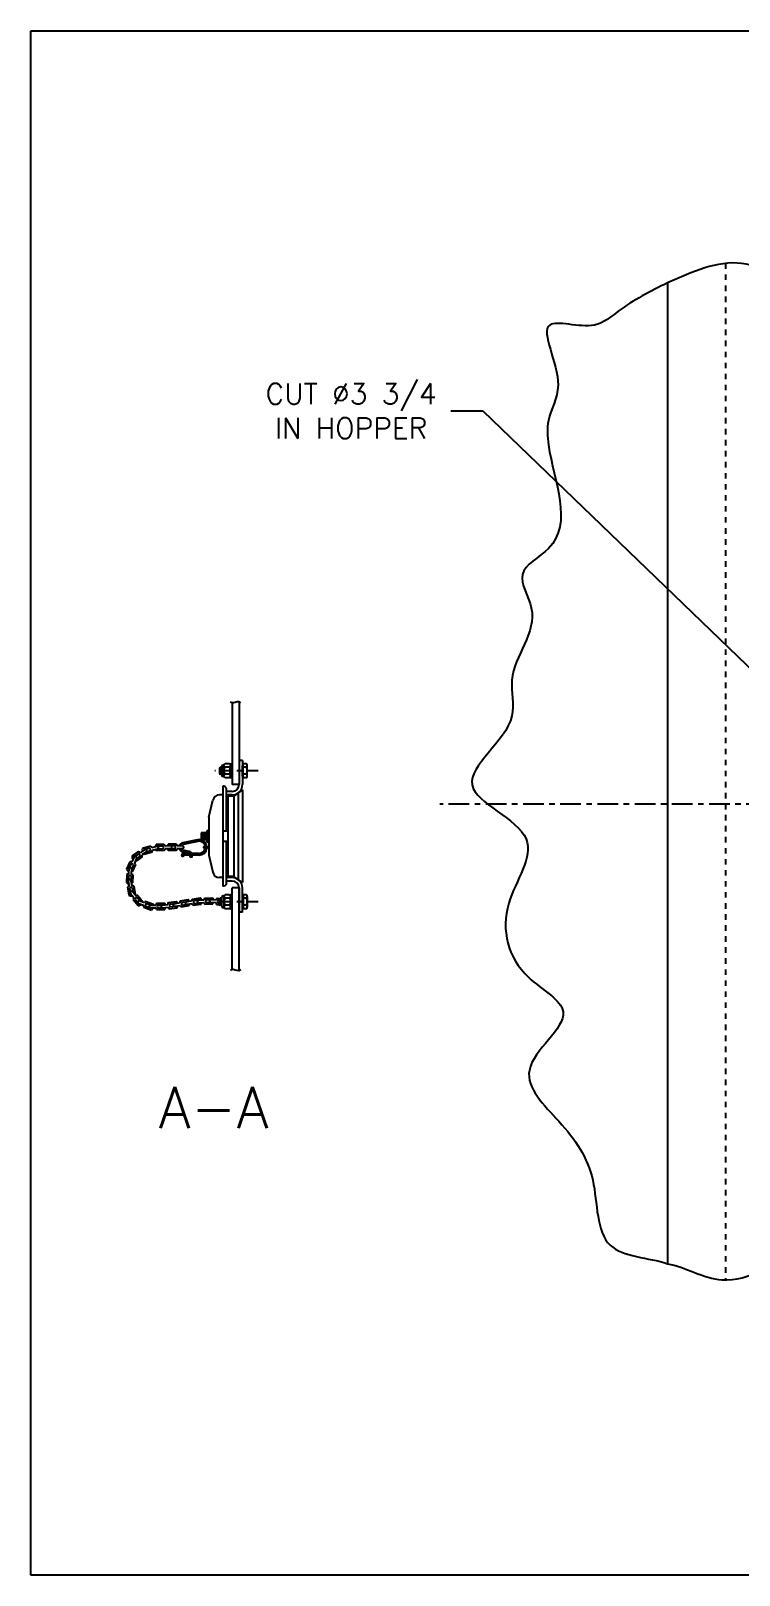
# Model space of a CAD drawing. Extents: x 0 to 235, y -192 to 68.
# Drawn here: x 207 to 219.85, y -112.75 to -84.75 of the extents above; entities that cross this region are included whole.
import ezdxf
from ezdxf.enums import TextEntityAlignment as Align

# ---------------------------------------------------------------- set-up
doc = ezdxf.new("R2010")
doc.units = 0
doc.header["$LTSCALE"] = 0.3
doc.header["$MEASUREMENT"] = 0
doc.linetypes.add('CENTER', pattern=[2, 1.25, -0.25, 0.25, -0.25])
doc.linetypes.add('HIDDEN', pattern=[0.375, 0.25, -0.125])
doc.layers.get('Defpoints').update_dxf_attribs({"linetype": 'CONTINUOUS'})
doc.layers.add('1', color=1, linetype='CONTINUOUS')
doc.layers.add('NOTES', color=2, linetype='CONTINUOUS')
doc.styles.add('250', font='ROMANS', dxfattribs={"height": 0.25})
doc.styles.add('ROMANS', font='ROMANS.shx')
doc.dimstyles.new('FRACTION', dxfattribs={"dimtxt": 0.125, "dimasz": 0.15, "dimexe": 0.12, "dimexo": 0.12, "dimgap": 0.05, "dimtad": 0, "dimtih": 1, "dimtoh": 1, "dimdec": 4, "dimzin": 4, "dimdsep": 46, "dimlunit": 5, "dimtxsty": 'ROMANS', "dimcen": 0.09, "dimclrd": 6, "dimclre": 6, "dimclrt": 256, "dimadec": 0, "dimazin": 0, "dimtfac": 0.72, "dimtdec": 4, "dimtofl": 0, "dimtmove": 0, "dimatfit": 3, "dimfxl": 1, "dimfrac": 2, "dimtolj": 1, "dimtzin": 4, "dimarcsym": 0})

# ---------------------------------------------------------------- blocks, each defined once
blk = doc.blocks.new('*D28')
at = {"layer": 'Defpoints', "color": 0, "transparency": 16777216}
for p in [(221.921, -98.118), (223.271, -99.419)]:
    blk.add_point(p, dxfattribs=at)
at = {"layer": 'NOTES', "color": 6, "lineweight": -2, "transparency": 16777216}
for p, q in [((214.617, -91.642), (215.197, -91.642)), ((215.197, -91.642), (221.741, -97.945)), ((222.506, -98.768), (222.686, -98.768)), ((222.596, -98.858), (222.596, -98.678))]:
    blk.add_line(p, q, dxfattribs=at)
at = {"layer": 'NOTES', "color": 6, "transparency": 16777216}
blk.add_solid([(221.77, -97.915), (221.712, -97.975), (221.921, -98.118)], dxfattribs=at)
at = {"layer": 'NOTES', "transparency": 16777216, "insert": (212.808, -91.642), "char_height": 0.375, "attachment_point": 5, "style": 'ROMANS'}
blk.add_mtext('\\A1;CUT ∅3 3/4\\PIN HOPPER', dxfattribs=at)
blk = doc.blocks.new('an365-428e')
at = {"layer": '1', "color": 6}
for p, q in [((-0.255, 0.043), (-0.255, 0.189)), ((-0.221, 0.227), (-0.221, 0.252)), ((0.191, 0.232), (-0.191, 0.232)), ((-0.161, 0.312), (0.161, 0.312)), ((-0.127, 0.043), (-0.127, 0.189)), ((-0.105, 0.392), (-0.125, 0.372)), ((-0.125, 0.312), (-0.125, 0.372)), ((-0.105, 0.392), (0.105, 0.392)), ((0.105, 0.392), (0.125, 0.372)), ((0.125, 0.312), (0.125, 0.372)), ((0.127, 0.043), (0.127, 0.189)), ((0.221, 0.227), (0.221, 0.252)), ((0.255, 0.043), (0.255, 0.189))]:
    blk.add_line(p, q, dxfattribs=at)
at = {"layer": '1', "color": 41}
for p, q in [((-0.105, 0.362), (0.105, 0.362)), ((-0.105, 0.332), (0.105, 0.332))]:
    blk.add_line(p, q, dxfattribs=at)
at = {"layer": '1', "color": 6}
for centre, start, end in [((-0.161, 0.252), 90, 180), ((0.161, 0.252), 0, 90)]:
    blk.add_arc(centre, 0.06, start, end, dxfattribs=at)
for centre, ratio in [((-0.191, -2.436), 0.133627), ((0, -2.436), 0.267254), ((0.191, -2.436), 0.133627)]:
    blk.add_ellipse(centre, major_axis=(0, 2.668), ratio=ratio, start_param=-0.17978, end_param=0.17978, dxfattribs=at)
at = {"layer": '1', "color": 6, "extrusion": (0, 0, -1)}
for centre, major_axis, ratio in [((-0.191, 0.043), (-0.0637, 0), 0.67451), ((0, 0.043), (-0.127, 0), 0.337255), ((0.191, 0.043), (-0.0638, 0), 0.67451)]:
    blk.add_ellipse(centre, major_axis=major_axis, ratio=ratio, start_param=3.141593, end_param=6.283185, dxfattribs=at)

msp = doc.modelspace()

# ---------------------------------------------------------------- linework, layer by layer
at = {"layer": '1', "color": 41, "linetype": 'HIDDEN'}
msp.add_line((219.59602, -88.966462), (219.59602, -107.398833), dxfattribs=at)
at = {"layer": '1', "color": 41}
for p, q in [((218.54852, -89.317658), (218.54852, -107.103294)), ((210.65052, -96.931864), (210.65052, -98.416009)), ((210.77577, -96.915789), (210.77577, -98.416009)), ((210.77577, -98.416009), (210.65052, -98.416009)), ((210.103895, -99.306634), (210.103895, -99.400384)), ((210.11952, -99.291009), (210.11952, -99.416009)), ((210.135145, -99.306634), (210.135145, -99.400384)), ((210.15077, -99.291009), (210.15077, -99.416009)), ((210.166395, -99.306634), (210.166395, -99.400384)), ((210.18202, -99.291009), (210.18202, -99.416009)), ((210.197645, -99.330071), (210.197645, -99.376946)), ((210.21327, -99.330071), (210.21327, -99.376946)), ((210.65052, -101.775153), (210.65052, -100.291009)), ((210.77577, -100.291009), (210.65052, -100.291009)), ((210.77577, -101.791228), (210.77577, -100.291009))]:
    msp.add_line(p, q, dxfattribs=at)
at = {"layer": '1', "color": 6}
for p, q in [((210.83827, -97.978509), (210.77577, -97.978509)), ((210.77577, -97.978509), (210.77577, -98.416009)), ((210.83827, -97.978509), (210.83827, -98.416009)), ((210.61852, -98.07104), (210.61852, -98.261563)), ((210.847656, -98.067451), (210.83827, -98.067451)), ((210.83827, -98.264566), (210.83827, -98.067451)), ((210.847656, -98.264566), (210.83827, -98.264566)), ((210.908977, -98.038656), (210.847656, -98.038656)), ((210.847656, -98.293361), (210.847656, -98.038656)), ((210.908977, -98.102332), (210.847656, -98.102332)), ((210.908977, -98.229685), (210.847656, -98.229685)), ((210.92423, -98.261046), (210.92423, -98.070385)), ((210.478895, -98.447259), (210.478895, -100.259759)), ((210.510145, -98.447259), (210.478895, -98.447259)), ((210.541395, -98.478509), (210.510145, -98.447259)), ((210.541395, -98.478509), (210.541395, -98.572259)), ((210.541395, -98.541009), (210.541395, -99.259759)), ((210.61952, -98.541009), (210.541395, -98.541009)), ((210.65077, -98.541009), (210.61952, -98.541009)), ((210.83827, -98.513509), (210.68202, -98.623096)), ((210.83827, -98.513509), (210.83827, -100.193509)), ((210.908977, -98.293361), (210.847656, -98.293361)), ((210.228895, -99.009759), (210.300285, -98.700401)), ((210.478895, -98.603509), (210.422084, -98.603509)), ((210.61952, -98.603509), (210.572645, -98.603509)), ((210.572645, -98.623096), (210.572645, -100.083921)), ((210.68202, -98.623096), (210.572645, -98.623096)), ((210.65077, -98.603509), (210.61952, -98.603509)), ((210.68202, -98.623096), (210.68202, -100.083921)), ((210.760145, -98.568302), (210.760145, -100.138715)), ((210.228895, -99.009759), (210.228895, -99.697259)), ((210.08827, -99.291009), (210.08827, -99.416009)), ((210.08827, -99.291009), (210.08827, -99.416009)), ((210.08827, -99.291009), (210.08827, -99.416009)), ((210.228895, -99.291009), (210.08827, -99.291009)), ((210.19162, -99.266427), (210.19162, -99.330071)), ((210.19162, -99.266427), (210.228895, -99.266427)), ((210.19162, -99.330071), (210.228895, -99.330071)), ((210.19162, -99.376946), (210.19162, -99.44059)), ((210.19162, -99.376946), (210.228895, -99.376946)), ((210.209135, -99.248912), (210.228895, -99.248912)), ((210.572645, -99.259759), (210.478895, -99.259759)), ((208.9545, -99.633951), (208.833808, -99.716061)), ((208.957644, -99.669608), (208.865819, -99.732078)), ((209.063753, -99.59742), (208.985063, -99.650955)), ((209.091877, -99.638761), (209.013187, -99.692295)), ((209.168212, -99.535335), (209.027312, -99.573491)), ((209.15953, -99.570061), (209.052331, -99.599091)), ((209.197618, -99.643923), (209.056718, -99.68208)), ((209.172599, -99.618323), (209.088404, -99.641123)), ((209.283404, -99.536515), (209.191539, -99.561393)), ((209.296473, -99.584777), (209.204608, -99.609655)), ((209.416735, -99.500618), (209.270824, -99.504938)), ((209.420064, -99.613069), (209.274153, -99.617388)), ((209.40021, -99.532371), (209.289199, -99.535657)), ((209.40169, -99.582349), (209.290678, -99.585635)), ((209.52849, -99.528573), (209.433358, -99.531389)), ((209.529969, -99.578551), (209.434837, -99.581368)), ((209.638115, -99.497312), (209.49214, -99.497312)), ((209.638115, -99.609812), (209.49214, -99.609812)), ((209.620658, -99.528562), (209.52923, -99.528562)), ((209.620658, -99.578562), (209.5296, -99.578562)), ((209.748994, -99.528562), (209.65382, -99.528562)), ((209.748994, -99.578562), (209.65382, -99.578562)), ((210.022409, -99.416111), (209.757444, -99.473382)), ((209.865279, -99.65705), (209.757444, -99.633742)), ((210.029011, -99.446656), (209.764047, -99.503927)), ((209.871881, -99.626505), (209.764047, -99.603197)), ((210.052119, -99.662937), (209.765019, -99.662937)), ((210.228895, -99.416009), (210.08827, -99.416009)), ((210.19162, -99.44059), (210.228895, -99.44059)), ((210.209135, -99.458105), (210.228895, -99.458105)), ((210.572645, -99.447259), (210.478895, -99.447259)), ((210.541395, -99.447259), (210.541395, -100.228509)), ((208.797612, -99.817571), (208.734775, -99.94933)), ((208.818304, -99.846781), (208.770496, -99.947024)), ((208.776546, -99.93876), (208.771575, -100.033804)), ((208.826478, -99.941372), (208.821507, -100.036416)), ((208.863434, -99.868304), (208.826218, -99.946339)), ((208.873548, -99.730944), (208.832579, -99.816849)), ((208.899156, -99.865999), (208.836318, -99.997757)), ((208.918679, -99.752467), (208.877709, -99.838372)), ((209.017781, -99.726966), (208.897088, -99.809076)), ((208.985769, -99.710948), (208.915767, -99.758572)), ((209.765019, -99.694187), (209.765019, -99.725437)), ((210.052119, -99.694187), (209.765019, -99.694187)), ((209.889927, -99.694187), (209.889927, -99.718238)), ((209.921177, -99.694187), (209.921177, -99.718238)), ((210.228895, -99.697259), (210.300285, -100.006616)), ((208.739548, -100.047855), (208.731923, -100.193631)), ((208.769843, -100.066921), (208.764042, -100.177829)), ((208.765414, -100.163879), (208.781969, -100.257602)), ((208.814652, -100.155182), (208.831207, -100.248905)), ((208.819775, -100.069533), (208.815148, -100.157989)), ((208.851894, -100.053731), (208.844269, -100.199507)), ((210.478895, -100.103509), (210.422084, -100.103509)), ((210.541395, -100.228509), (210.510145, -100.259759)), ((210.61952, -100.166009), (210.541395, -100.166009)), ((210.68202, -100.083921), (210.572645, -100.083921)), ((210.61952, -100.103509), (210.572645, -100.103509)), ((210.65077, -100.103509), (210.61952, -100.103509)), ((210.65077, -100.166009), (210.61952, -100.166009)), ((210.83827, -100.193509), (210.68202, -100.083921)), ((208.753927, -100.278502), (208.779318, -100.422252)), ((208.787737, -100.290258), (208.807055, -100.399625)), ((208.808815, -100.391658), (208.868636, -100.465681)), ((208.836975, -100.281561), (208.851756, -100.365246)), ((208.847703, -100.36023), (208.907525, -100.434254)), ((208.854202, -100.497538), (208.945954, -100.611073)), ((208.864712, -100.258934), (208.890103, -100.402684)), ((208.88948, -100.491474), (208.959286, -100.577853)), ((208.928368, -100.460047), (208.981945, -100.526342)), ((208.941701, -100.426826), (209.033453, -100.540362)), ((209.707924, -100.523919), (209.851801, -100.49926)), ((209.927475, -100.490931), (210.072239, -100.472167)), ((209.948805, -100.519677), (210.058943, -100.505401)), ((210.041805, -100.507733), (210.13692, -100.504373)), ((210.151511, -100.472589), (210.297396, -100.467435)), ((210.170061, -100.503203), (210.281052, -100.499282)), ((210.263931, -100.500012), (210.358906, -100.506164)), ((210.376597, -100.475995), (210.431478, -100.47955)), ((210.391999, -100.508308), (210.42252, -100.510285)), ((210.510145, -100.259759), (210.478895, -100.259759)), ((210.61852, -100.635977), (210.61852, -100.445454)), ((210.77577, -100.291009), (210.77577, -100.728509)), ((210.83827, -100.728509), (210.83827, -100.291009)), ((210.847656, -100.442451), (210.83827, -100.442451)), ((210.83827, -100.442451), (210.83827, -100.639566)), ((210.908977, -100.413656), (210.847656, -100.413656)), ((210.847656, -100.413656), (210.847656, -100.668361)), ((210.908977, -100.477332), (210.847656, -100.477332)), ((210.92423, -100.445971), (210.92423, -100.636633)), ((208.955968, -100.569953), (209.044911, -100.603822)), ((208.973761, -100.523226), (209.062705, -100.557095)), ((209.048467, -100.638615), (209.184886, -100.690562)), ((209.075902, -100.615623), (209.179692, -100.655145)), ((209.088502, -100.533479), (209.224921, -100.585427)), ((209.093696, -100.568896), (209.174841, -100.599796)), ((209.170242, -100.599796), (209.265416, -100.599796)), ((209.170242, -100.649796), (209.265416, -100.649796)), ((209.28112, -100.568546), (209.427095, -100.568546)), ((209.28112, -100.681046), (209.427095, -100.681046)), ((209.298578, -100.599796), (209.388481, -100.599796)), ((209.298578, -100.649796), (209.409638, -100.649796)), ((209.386968, -100.599981), (209.481437, -100.588416)), ((209.393044, -100.64961), (209.487513, -100.638045)), ((209.493227, -100.555489), (209.638121, -100.537751)), ((209.506898, -100.667155), (209.651791, -100.649417)), ((209.514353, -100.584386), (209.62459, -100.570891)), ((209.520429, -100.634016), (209.630666, -100.62052)), ((209.603918, -100.57345), (209.697724, -100.557373)), ((209.612365, -100.622732), (209.706171, -100.606654)), ((209.726928, -100.634802), (209.870806, -100.610143)), ((209.73041, -100.551771), (209.839873, -100.53301)), ((209.738856, -100.601052), (209.84832, -100.582291)), ((209.821533, -100.536174), (209.915918, -100.52394)), ((209.827961, -100.585759), (209.922345, -100.573525)), ((209.941936, -100.602497), (210.0867, -100.583733)), ((209.955232, -100.569263), (210.04474, -100.557661)), ((210.04357, -100.557702), (210.138685, -100.554342)), ((210.155483, -100.585018), (210.301367, -100.579865)), ((210.171826, -100.553172), (210.261947, -100.549988)), ((210.260699, -100.549907), (210.355674, -100.55606)), ((210.369325, -100.588259), (210.42252, -100.591705)), ((210.388767, -100.558203), (210.42252, -100.56039)), ((210.83827, -100.728509), (210.77577, -100.728509)), ((210.847656, -100.639566), (210.83827, -100.639566)), ((210.908977, -100.604685), (210.847656, -100.604685)), ((210.908977, -100.668361), (210.847656, -100.668361))]:
    msp.add_line(p, q, dxfattribs=at)
at = {"layer": '1', "color": 4, "linetype": 'CENTER', "ltscale": 0.5}
for p, q in [((211.122917, -98.166009), (210.335249, -98.166009)), ((211.122917, -100.541009), (210.428999, -100.541009))]:
    msp.add_line(p, q, dxfattribs=at)
at = {"layer": '1', "color": 6}
for points in [[(210.65052, -98.291009), (210.61852, -98.291009), (210.61852, -98.041009), (210.65052, -98.041009)], [(210.228895, -99.565281), (210.135145, -99.565281), (210.135145, -99.541843), (210.228895, -99.541843)], [(210.65052, -100.416009), (210.61852, -100.416009), (210.61852, -100.666009), (210.65052, -100.666009)]]:
    msp.add_lwpolyline(points, close=True, dxfattribs=at)
msp.add_circle((209.905552, -99.718238), 0.015625, dxfattribs=at)
for centre, radius, start, end in [((210.883429, -98.070494), 0.040821, 308.7448653, 51.2551347), ((210.78369, -98.166009), 0.14054, 333.0584946, 26.9415054), ((210.883429, -98.261523), 0.040821, 308.7448653, 51.2551347), ((210.65077, -98.416009), 0.1875, 270, 0), ((210.65077, -98.416009), 0.125, 270, 0), ((210.422084, -98.728509), 0.125, 90, 167.0053832), ((210.572645, -98.572259), 0.03125, 180, 270), ((210.209135, -99.266427), 0.017515, 90, 180), ((208.925794, -99.721513), 0.092148, 49.9699957, 71.8488676), ((208.925794, -99.721513), 0.060898, 9.9905461, 58.4658543), ((209.112465, -99.608707), 0.092148, 157.5319359, 190.736276), ((209.112465, -99.608707), 0.092148, 222.5067335, 232.7732707), ((209.112465, -99.608707), 0.060898, 170.9149492, 177.1307319), ((209.077815, -99.618091), 0.025, 304.2282002, 90), ((209.112465, -99.608707), 0.060898, 350.9149492, 39.3902574), ((209.112465, -99.608707), 0.092148, 30.8943988, 52.7732707), ((209.112465, -99.608707), 0.092148, 337.5319359, 359.4108077), ((209.345444, -99.559003), 0.092148, 144.0750842, 170.8510371), ((209.345444, -99.559003), 0.092148, 202.6837991, 219.316419), ((209.289939, -99.560646), 0.025, 285.1526033, 105.1526033), ((209.345444, -99.559003), 0.060898, 337.4580975, 25.9334057), ((209.345444, -99.559003), 0.092148, 17.4375471, 39.316419), ((209.345444, -99.559003), 0.092148, 324.0750842, 345.9539561), ((209.565128, -99.553562), 0.092148, 142.3793326, 165.2665226), ((209.565128, -99.553562), 0.092148, 196.7524308, 217.6206674), ((209.52923, -99.553562), 0.025, 271.6957516, 91.6957516), ((209.565128, -99.553562), 0.060898, 335.7623459, 24.2376541), ((209.565128, -99.553562), 0.092148, 15.7417955, 37.6206674), ((209.565128, -99.553562), 0.092148, 322.3793326, 344.2582045), ((209.774775, -99.553562), 0.082031, 102.1966475, 162.2561599), ((209.774775, -99.553562), 0.082031, 197.7438401, 257.8033525), ((209.774775, -99.553562), 0.050781, 102.1966475, 150.5076273), ((209.774775, -99.553562), 0.050781, 209.4923727, 257.8033525), ((209.765019, -99.694187), 0.03125, 90, 270), ((209.748994, -99.553562), 0.025, 270, 90), ((209.858677, -99.687594), 0.03125, 52.0953989, 77.8033525), ((209.858677, -99.687594), 0.0625, 23.2358775, 77.8033525), ((210.052119, -99.553562), 0.140625, 4.7801918, 102.1966475), ((210.052119, -99.553562), 0.109375, 6.1506398, 102.1966475), ((210.052119, -99.553562), 0.140625, 270, 355.2198082), ((210.052119, -99.553562), 0.109375, 270, 353.8493602), ((210.209135, -99.44059), 0.017515, 180, 270), ((208.816965, -99.907664), 0.092148, 206.8821192, 242.1458269), ((208.816965, -99.907664), 0.060898, 220.2651325, 227.5016679), ((208.801512, -99.940066), 0.025, 357.0059197, 177.0059197), ((208.816965, -99.907664), 0.092148, 80.2445821, 102.123454), ((208.816965, -99.907664), 0.060898, 40.2651325, 88.7404407), ((208.925794, -99.721513), 0.092148, 176.6075328, 216.617569), ((208.925794, -99.721513), 0.060898, 189.9905461, 199.4543463), ((208.896113, -99.741706), 0.025, 334.5027866, 154.5027866), ((208.816965, -99.907664), 0.092148, 26.8821192, 48.7609911), ((208.925794, -99.721513), 0.092148, 248.7984627, 251.8488676), ((208.925794, -99.721513), 0.092148, 356.6075328, 18.4864047), ((208.791908, -100.123681), 0.092148, 229.3852524, 258.9775282), ((208.791908, -100.123681), 0.092148, 102.7477153, 124.6265871), ((208.791908, -100.123681), 0.060898, 242.7682657, 247.1126941), ((208.790033, -100.15953), 0.025, 10.0168955, 190.0168955), ((208.791908, -100.123681), 0.060898, 62.7682657, 111.2435738), ((208.791908, -100.123681), 0.092148, 49.3852524, 71.2641242), ((208.816965, -99.907664), 0.092148, 274.0250834, 282.123454), ((208.791908, -100.123681), 0.092148, 290.5961791, 304.6265871), ((210.422084, -99.978509), 0.125, 192.9946168, 270), ((210.572645, -100.134759), 0.03125, 90, 180), ((210.65077, -100.291009), 0.1875, 0, 90), ((210.65077, -100.291009), 0.125, 0, 90), ((208.822015, -100.340593), 0.092148, 115.7586911, 137.6375629), ((208.822015, -100.340593), 0.092148, 242.3962281, 281.5733517), ((208.822015, -100.340593), 0.060898, 75.7792415, 124.2545496), ((208.828259, -100.375944), 0.025, 38.9430483, 218.9430483), ((208.822015, -100.340593), 0.060898, 255.7792415, 264.8646452), ((208.822015, -100.340593), 0.092148, 62.3962281, 84.2751), ((208.943827, -100.51895), 0.092148, 144.6848439, 166.5637157), ((208.822015, -100.340593), 0.092148, 313.696894, 317.6375629), ((208.943827, -100.51895), 0.060898, 104.7053943, 153.1807024), ((208.943827, -100.51895), 0.092148, 91.322381, 113.2012528), ((209.789365, -100.567031), 0.092148, 24.0763479, 47.3461946), ((210.007088, -100.537332), 0.092148, 149.764717, 171.6435888), ((210.007088, -100.537332), 0.060898, 163.1477303, 211.6230384), ((210.042688, -100.532718), 0.025, 92.0230312, 272.0230312), ((210.007088, -100.537332), 0.060898, 29.7728362, 31.6230384), ((210.007088, -100.537332), 0.092148, 19.9442781, 45.0060518), ((210.226439, -100.526227), 0.092148, 144.4023638, 166.2812356), ((210.226439, -100.526227), 0.060898, 157.7853771, 206.2606853), ((210.262315, -100.52496), 0.025, 86.2937343, 266.2937343), ((210.226439, -100.526227), 0.060898, 24.2870834, 26.2606853), ((210.226439, -100.526227), 0.092148, 14.3645806, 39.6436986), ((210.445796, -100.536845), 0.092148, 138.6730669, 160.5519388), ((210.445796, -100.536845), 0.060898, 152.0560803, 200.5313884), ((210.445796, -100.536845), 0.060898, 20.0081269, 20.5313884), ((210.883429, -100.445494), 0.040821, 308.7448653, 51.2551347), ((210.78369, -100.541009), 0.14054, 333.0584946, 26.9415054), ((208.964864, -100.546589), 0.025, 69.1535623, 249.1535623), ((208.943827, -100.51895), 0.092148, 271.322381, 311.0950294), ((208.943827, -100.51895), 0.060898, 284.7053943, 293.776344), ((208.943827, -100.51895), 0.092148, 343.2957542, 346.5637157), ((209.136694, -100.612021), 0.092148, 174.8953579, 196.7742297), ((209.136694, -100.612021), 0.092148, 121.5328949, 143.4117668), ((209.136694, -100.612021), 0.060898, 134.9159083, 183.3912164), ((209.170242, -100.624796), 0.025, 90, 270), ((209.136694, -100.612021), 0.060898, 314.9159083, 321.662207), ((209.136694, -100.612021), 0.092148, 301.5328949, 335.7991578), ((209.136694, -100.612021), 0.092148, 7.6238403, 16.7742297), ((209.354108, -100.624796), 0.092148, 142.3793326, 164.2582045), ((209.354108, -100.624796), 0.092148, 195.7417955, 217.6206674), ((209.354108, -100.624796), 0.060898, 155.7623459, 204.2376541), ((209.390006, -100.624796), 0.025, 96.9795223, 276.9795223), ((209.354108, -100.624796), 0.060898, 335.7623459, 338.1534416), ((209.354108, -100.624796), 0.092148, 19.921505, 37.6206674), ((209.354108, -100.624796), 0.092148, 322.3793326, 348.3987666), ((209.572509, -100.602453), 0.092148, 149.3588549, 171.2377268), ((209.572509, -100.602453), 0.092148, 202.7213179, 224.6001897), ((209.572509, -100.602453), 0.060898, 162.7418682, 211.2171764), ((209.608141, -100.598091), 0.025, 99.7255272, 279.7255272), ((209.572509, -100.602453), 0.060898, 342.7418682, 343.7005222), ((209.572509, -100.602453), 0.092148, 24.3592549, 44.6001897), ((209.572509, -100.602453), 0.092148, 329.3588549, 352.8695892), ((209.789365, -100.567031), 0.092148, 152.1048598, 173.9837316), ((209.789365, -100.567031), 0.092148, 205.4673227, 227.3461946), ((209.789365, -100.567031), 0.060898, 165.4878731, 213.9631812), ((209.824747, -100.560967), 0.025, 97.3853844, 277.3853844), ((209.789365, -100.567031), 0.060898, 33.144709, 33.9631812), ((209.789365, -100.567031), 0.092148, 332.1048598, 352.5883447), ((210.007088, -100.537332), 0.092148, 203.1271799, 225.0060518), ((210.007088, -100.537332), 0.092148, 329.764717, 348.4375517), ((210.226439, -100.526227), 0.092148, 197.7648267, 219.6436986), ((210.226439, -100.526227), 0.092148, 324.4023638, 342.8545859), ((210.445796, -100.536845), 0.092148, 192.0355299, 213.9144017), ((210.883429, -100.636523), 0.040821, 308.7448653, 51.2551347)]:
    msp.add_arc(centre, radius, start, end, dxfattribs=at)
at = {"layer": '1', "color": 41}
msp.add_open_spline([(218.54852, -107.103294), (218.865336, -107.158787), (219.707592, -107.689184), (221.306866, -106.423077), (222.898157, -108.002908), (225.015095, -106.962529), (227.507723, -108.470901), (228.234866, -106.27801), (230.261463, -106.648914), (229.050815, -105.409006), (231.261631, -105.882836), (230.414913, -104.259644), (232.450421, -103.733183), (230.582765, -101.62168), (232.399397, -100.297503), (233.394786, -97.979289), (230.868909, -97.292094), (231.730716, -95.269047), (229.347347, -94.568755), (230.99639, -91.708279), (228.111616, -91.590335), (227.726399, -88.500312), (224.49669, -90.636793), (222.847938, -88.421361), (221.290315, -89.707681), (219.894708, -88.705053), (218.997764, -89.119708), (218.54852, -89.317658)], degree=3, knots=[2.632773385, 2.632773385, 2.632773385, 2.632773385, 4.655178626, 7.702115803, 12.701169915, 14.343363631, 21.29740617, 23.656860321, 26.2987979, 27.365657414, 29.963126448, 31.719559145, 34.374697427, 37.983150978, 42.302528409, 45.8888963, 50.070244281, 52.546986398, 55.868556242, 60.422576128, 64.401340002, 67.75602636, 74.663029503, 77.757208049, 80.980195541, 83.766458462, 86.55196549, 86.55196549, 86.55196549, 86.55196549], dxfattribs=at)
at = {"layer": '1', "color": 41, "start_tangent": (-0.893787834, -0.44849003), "end_tangent": (0.948354144, -0.317213521)}
msp.add_spline([(218.54852, -89.317658), (217.652802, -89.834801), (217.22292, -90.082993), (216.409752, -90.082993), (216.561083, -91.172178), (216.388542, -91.816109), (216.388542, -92.257835), (216.388542, -94.135421), (215.915078, -94.608885), (216.076317, -95.210636), (215.724833, -96.522392), (215.724833, -97.171285), (215.002062, -98.423161), (215.981518, -99.402617), (215.669014, -100.568896), (216.029116, -101.912813), (216.65336, -102.537058), (216.041217, -103.59732), (216.574216, -104.520502), (217.190927, -105.588676), (217.506546, -106.76658), (218.54852, -107.103294)], degree=3, dxfattribs=at)
at = {"layer": '1', "color": 41}
for points in [[(210.805678, -96.933702), (210.770105, -96.916383), (210.646254, -96.932791), (210.623451, -96.918206)], [(210.805678, -101.773315), (210.770105, -101.790634), (210.646254, -101.774227), (210.623451, -101.788811)]]:
    msp.add_spline(points, degree=3, dxfattribs=at)
at = {"layer": 'Defpoints', "color": 0, "linetype": 'ByBlock'}
for p in [(210.77577, -97.978509), (210.65052, -98.416009)]:
    msp.add_point(p, dxfattribs=at)
at = {"layer": 'NOTES'}
for p, q in [((207, -84.75), (235, -84.75)), ((207, -112.75), (207, -84.75)), ((235, -112.75), (207, -112.75))]:
    msp.add_line(p, q, dxfattribs=at)
at = {"layer": 'NOTES', "color": 6, "linetype": 'CENTER'}
msp.add_line((233.176426, -98.7685), (214.418825, -98.7685), dxfattribs=at)

# ---------------------------------------------------------------- block references
at = {"layer": '1', "yscale": 0.5, "zscale": 0.5, "rotation": 90}
for p, xscale in [((210.61852, -98.166009), -0.5), ((210.61852, -100.541009), 0.5)]:
    msp.add_blockref('an365-428e', p, dxfattribs=dict(at, xscale=xscale))

# ---------------------------------------------------------------- texts
at = {"layer": 'NOTES', "color": 11, "style": '250'}
msp.add_text('A-A', height=0.75, dxfattribs=at).set_placement((210.315515, -104.270258), align=Align.MIDDLE)

# ---------------------------------------------------------------- dimensions: what is measured, and where the dimension line sits
at = {"layer": 'NOTES'}
dim = msp.add_diameter_dim_2p(p1=(223.271269, -99.418843), p2=(221.920772, -98.118157), text='CUT <>\\PIN HOPPER', dimstyle='FRACTION', override={"dimtxt": 0.375, "dimasz": 0.25, "dimlfac": 2}, dxfattribs=at)
dim.commit()
dim.dimension.update_dxf_attribs({"geometry": '*D28', "text_midpoint": (212.807907, -91.642223), "dimtype": 163})

doc.saveas('drawing.dxf')
